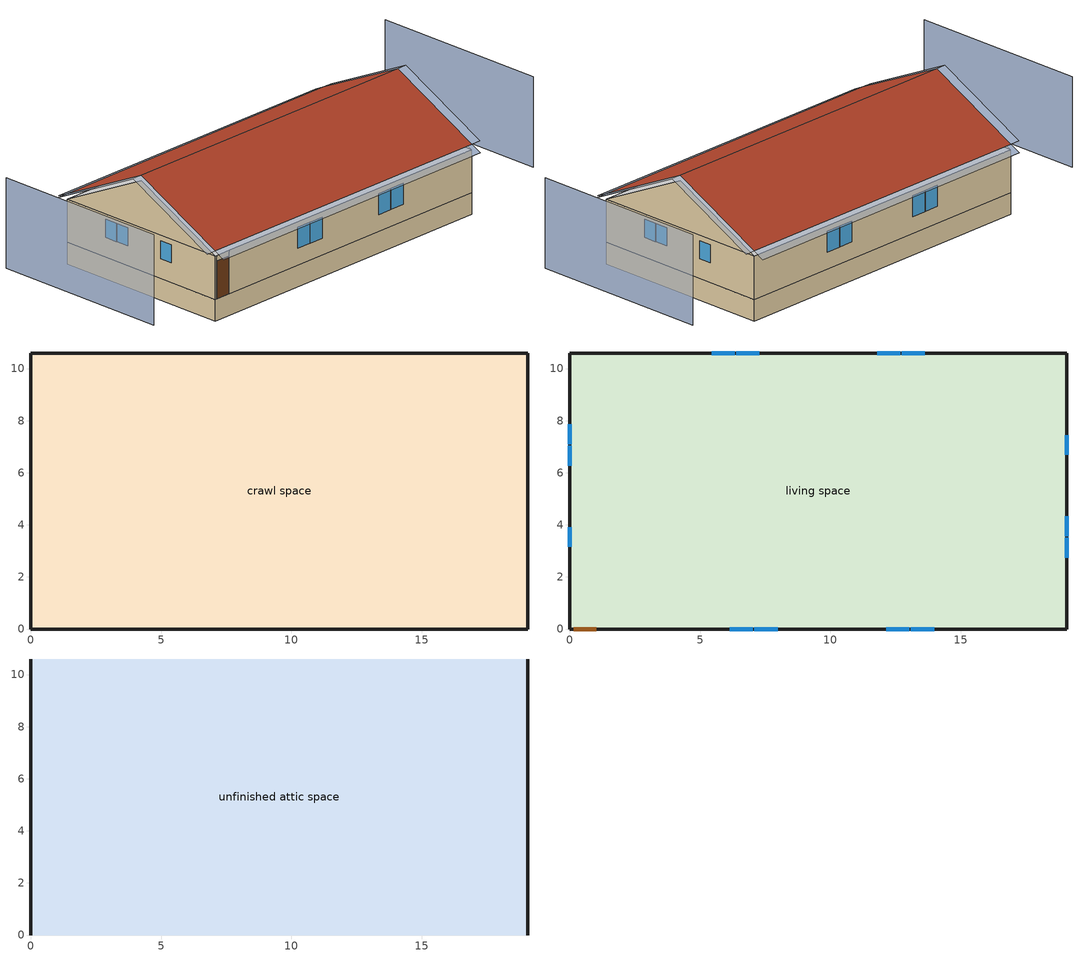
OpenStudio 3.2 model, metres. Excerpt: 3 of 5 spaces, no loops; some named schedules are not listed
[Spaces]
crawl space
 floor foundation (FloorFndGrndCS): 0,0 0,10.6 19.08,10.6 19.08,0 z-1.22
 wall foundation (WallFndGrndCS): 0,10.6 0,0 19.08,0 19.08,10.6 0,10.6 z-1.22:0
living space
 floor to crawl space (FloorCSInsFin Reversed): 0,0 0,10.6 19.08,10.6 19.08,0 z0
 wall outside (WallExtInsFin): 0,10.6 0,0 0.13,0 1.05,0 19.08,0 19.08,10.6 0,10.6 z0:2.44
 window (WindowConstruction): 6.14,0 7.03,0 / 7.09,0 7.97,0 / 12.15,0 13.04,0 / 13.1,0 13.98,0 / 13.63,10.6 12.75,10.6 / 12.69,10.6 11.8,10.6 / 7.28,10.6 6.39,10.6 / 6.33,10.6 5.44,10.6 z0.95:2.13; 0,7.86 0,7.1 / 0,7.03 0,6.27 / 0,3.91 0,3.15 / 19.08,2.74 19.08,3.5 / 19.08,3.56 19.08,4.33 / 19.08,6.68 19.08,7.45 z1.12:2.13
 door (Door): 0.15,0 1.02,0 z0:2.13
unfinished attic space
 floor to living space (FloorFinInsUnfinAttic): 0,10.6 19.08,10.6 19.08,0 0,0 z2.44
 wall outside (WallExtUninsUnfin): 0,5.3,5.09 0,10.6,2.44 0,0,2.44; 19.08,5.3,5.09 19.08,0,2.44 19.08,10.6,2.44
 roof outside (RoofUnfinInsExt): 19.08,5.3,5.39 0,5.3,5.39 0,0,2.74 19.08,0,2.74; 0,5.3,5.39 19.08,5.3,5.39 19.08,10.6,2.74 0,10.6,2.74
shading: -4.57,10.6 -4.57,0 / 23.65,0 23.65,10.6 z0:5.09; 19.08,2.74 19.08,3.5 / 19.08,6.68 19.08,7.45 / 0,3.91 0,3.15 / 0,7.03 0,6.27 / 0,7.86 0,7.1 / 19.08,3.56 19.08,4.33 z1.12:2.13; 6.33,10.6 5.44,10.6 / 7.28,10.6 6.39,10.6 / 12.69,10.6 11.8,10.6 / 13.1,0 13.98,0 / 6.14,0 7.03,0 / 7.09,0 7.97,0 / 12.15,0 13.04,0 / 13.63,10.6 12.75,10.6 z0.95:2.13; 19.69,0,2.74 19.69,5.3,5.39 19.08,5.3,5.39 19.08,0,2.74; -0.61,5.3,5.39 -0.61,0,2.74 0,0,2.74 0,5.3,5.39; 0,-0.61,2.44 19.08,-0.61,2.44 19.08,0,2.74 0,0,2.74; -0.61,10.6,2.74 -0.61,5.3,5.39 0,5.3,5.39 0,10.6,2.74; 19.69,5.3,5.39 19.69,10.6,2.74 19.08,10.6,2.74 19.08,5.3,5.39; 19.08,11.21,2.44 0,11.21,2.44 0,10.6,2.74 19.08,10.6,2.74
[Building]
Building 1: North Axis {deg}=0; Standards Number of Stories=1; Standards Number of Above Ground Stories=1; Standards Building Type=singlefamilydetached; Standards Number of Living Units=1
[Site]
Burlington International Ap_VT_USA: Latitude {deg}=44.47; Longitude {deg}=-73.15; Time Zone {hr}=-5; Elevation {m}=101; Terrain=Suburbs
[ClimateZones]
Climate Zone Institution Name 1=Building America; Climate Zone Document Year 1=0; Climate Zone Value 1=Cold
[Site:WaterMainsTemperature]
Calculation Method=Correlation; Annual Average Outdoor Air Temperature {C}=7.86614; Maximum Difference In Monthly Average Outdoor Air Temperatures {deltaC}=28.2745
[Site:GroundTemperature:Deep]
7.86614, 7.86614, 7.86614, 7.86614, 7.86614, 7.86614, 7.86614, 7.86614, 7.86614, 7.86614, 7.86614, 7.86614
[Material] Roughness=Rough
Name | Thickness {m} | Conductivity {W/m-K} | Density {kg/m3} | Specific Heat {J/kg-K} | Thermal Absorptance | Solar Absorptance | Visible Absorptance
Drywall 0.5 in. | 0.0127 | 0.160291 | 801 | 837.4 | 0.9 | 0.5 | 0.1
FloorUATrussandIns | 0.0889 | 0.0564573 | 50.7834 | 1165.1 | 0.9 | 0.5 | 0.9
FloorUAAdditionalCeilingIns | 0.196342 | 0.0539976 | 16.02 | 1046.75
Composition Shingles | 0.009525 | 0.162714 | 1121.4 | 1465.45 | 0.91 | 0.85 | 0.85
RoofSheathing | 0.01905 | 0.115458 | 512.64 | 1214.23 | 0.82 | 0.3 | 0.3
RoofUARoofIns | 0.18415 | 8.02397 | 37.0049 | 1207.88 | 0.91 | 0.85 | 0.91
Vinyl, Light | 0.009525 | 0.089435 | 177.822 | 1046.75 | 0.9 | 0.3 | 0.3
WallSheathing | 0.0127 | 0.115458 | 512.64 | 1214.23 | 0.82 | 0.3 | 0.3
WallStudAndCavity | 0.0889 | 0.0602181 | 162.403 | 1178.92 | 0.9 | 0.3 | 0.9
WallStudAndCavity 1 | 0.0889 | 0.393744 | 83.0341 | 1211.67 | 0.9 | 0.3 | 0.9
WallStudAndCavity 2 | 0.0889 | 0.397942 | 83.0341 | 1211.67 | 0.82 | 0.3 | 0.3
res furniture material living space | 0.1524 | 0.115458 | 640.8 | 1214.23 | 0.9 | 0.6 | 0.1
Concrete 8.0 in. | 0.2032 | 1.803125 | 2242.8 | 837.4 | 0.9
Concrete 4.0 in. | 0.1016 | 1.803125 | 2242.8 | 837.4 | 0.9
FloorIns | 0.23495 | 0.0754732 | 106.365 | 1151.69 | 0.82 | 0.3 | 0.3
Wood Floor | 0.015875 | 0.115458 | 544.68 | 1214.23
Floor Covering | 0.0127 | 0.0433444 | 54.468 | 1339.84 | 0.9 | 0.9
DoorMaterial | 0.04445 | 0.0612267 | 512.64 | 1214.23 | 0.82 | 0.3 | 0.3
[Construction]
FloorFinInsUnfinAttic: Drywall 0.5 in., FloorUATrussandIns, FloorUAAdditionalCeilingIns
RoofUnfinInsExt: Composition Shingles, RoofSheathing, RoofUARoofIns
WallExtInsFin: Vinyl, Light, WallSheathing, WallStudAndCavity, Drywall 0.5 in.
WallExtUninsUnfin: Vinyl, Light, WallSheathing, WallStudAndCavity 1
WallIntFinUninsFin: WallStudAndCavity 2, Drywall 0.5 in.
res furniture construction living space: res furniture material living space
WallFndGrndCS: Concrete 8.0 in.
FloorFndGrndCS: Concrete 4.0 in.
FloorCSInsFin Reversed: Floor Covering, Wood Floor, RoofSheathing, FloorIns
WindowConstruction: WindowMaterial
Door: DoorMaterial
[WindowMaterial:SimpleGlazingSystem]
WindowMaterial: U-Factor {W/m2-K}=6.58648; Solar Heat Gain Coefficient=0.76
[ThermalZone] Use Ideal Air Loads=No
living zone: Thermostat=living zone temperature setpoint
unfinished attic zone; crawl zone: 
res ds res fur gas asys ret air zone; res ds res ac asys ret air zone: Volume {m3}=0.25
[Sizing:Zone] Zone Cooling Design Supply Air Temperature Input Method=SupplyAirTemperature; Zone Cooling Design Supply Air Temperature {C}=14; Zone Cooling Design Supply Air Temperature Difference {deltaC}=11.11; Zone Heating Design Supply Air Temperature Input Method=SupplyAirTemperature; Zone Heating Design Supply Air Temperature {C}=40; Zone Heating Design Supply Air Temperature Difference {deltaC}=11.11; Zone Cooling Design Supply Air Humidity Ratio {kg-H2O/kg-air}=0.0085; Zone Heating Design Supply Air Humidity Ratio {kg-H2O/kg-air}=0.008; Cooling Design Air Flow Method=DesignDay; Heating Design Air Flow Method=DesignDay; Account for Dedicated Outdoor Air System=No; Dedicated Outdoor Air System Control Strategy=NeutralSupplyAir; Dedicated Outdoor Air Low Setpoint Temperature for Design {C}=autosize; Dedicated Outdoor Air High Setpoint Temperature for Design {C}=autosize
unfinished attic zone; crawl zone; res ds res fur gas asys ret air zone; res ds res ac asys ret air zone
[Space]
Name | Space Type | Thermal Zone | Building Unit
living space | Space Type 1 | living zone | unit 1
unfinished attic space | Space Type 2 | unfinished attic zone
crawl space | Space Type 3 | crawl zone
res ds res fur gas asys ret air space |  | res ds res fur gas asys ret air zone
res ds res ac asys ret air space |  | res ds res ac asys ret air zone
[SpaceType]
Name | Standards Space Type
Space Type 1 | living
Space Type 2 | unfinished attic
Space Type 3 | crawlspace
[BuildingUnit]
unit 1: Building Unit Type=Residential
[External:File]
schedules.csv: File=schedules.csv
[People:Definition]
res occupants|living space: Number of People Calculation Method=People; Number of People {people}=2; Fraction Radiant=0.319734; Sensible Heat Fraction=0.573; Carbon Dioxide Generation Rate {m3/s-W}=0; Enable ASHRAE 55 Comfort Warnings=No; Mean Radiant Temperature Calculation Type=ZoneAveraged
[People]
res occupants|living space: People Definition=res occupants|living space; Space or SpaceType=living space; Number of People Schedule=occupants; Activity Level Schedule=res occupants activity schedule; Multiplier=1
[InternalMass:Definition] Design Level Calculation Method=SurfaceArea
Name | Construction | Surface Area {m2}
living space Partition | WallIntFinUninsFin | 202.157
res furniture mass living space | res furniture construction living space | 80.8628
[InternalMass] Space or SpaceType=living space; Multiplier=1
Name | Internal Mass Definition
living space Partition | living space Partition
res furniture mass living space | res furniture mass living space
[Foundation:Kiva]
Foundation Kiva 1: Wall Height Above Grade {m}=0.2032; Wall Depth Below Slab {m}=0.2032
[Foundation:Kiva:Settings]
Soil Conductivity {W/m-K}=1.731; Soil Density {kg/m3}=1842.3; Soil Specific Heat {J/kg-K}=418.7; Ground Solar Absorptivity=0.9; Ground Thermal Absorptivity=0.9; Ground Surface Roughness {m}=0.03; Far-Field Width {m}=40; Deep-Ground Boundary Condition=ZeroFlux; Deep-Ground Depth {m}=40; Minimum Cell Dimension {m}=0.02; Maximum Cell Growth Coefficient=1.5; Simulation Timestep=Hourly
[SurfaceProperty:ExposedFoundationPerimeter]
Surface 12: Exposed Perimeter Calculation Method=TotalExposedPerimeter; Total Exposed Perimeter {m}=59.3466
[WaterUse:Equipment:Definition]
Name | Peak Flow Rate {m3/s} | Target Temperature Schedule
res shower | 5.27025e-05 | fixtures temperature schedule
res sink | 2.87728e-05 | fixtures temperature schedule
res bath | 9.0997e-05 | fixtures temperature schedule
res shower dist; res sink dist; res bath dist | 0 | fixtures temperature schedule
res cw | 5.52371e-06 | res cw temperature schedule
[WaterUse:Equipment] Space=living space
Name | Water Use Equipment Definition | Flow Rate Fraction Schedule
res shower | res shower | showers
res sink | res sink | sinks
res bath | res bath | baths
res shower dist | res shower dist | showers
res sink dist | res sink dist | sinks
res bath dist | res bath dist | baths
res cw | res cw | clothes_washer
[OtherEquipment:Definition] Design Level Calculation Method=EquipmentLevel
Name | Design Level {W} | Fraction Latent | Fraction Radiant | Fraction Lost
res shower | 1515.47 | 0.487118 | 0 | 0
res sink | 288.88 | 0.311976 | 0 | 0
res bath | 1341.91 | 0 | 0 | 0
res hot water distribution | 3197.61 | 0 | 0 | 0
res ds res fur gas asys SupSLkToLvEq; res ds res fur gas asys SupLatLkToLvEq; res ds res fur gas asys SupDCnToLvEq; res ds res fur gas asys SupDCnToAhEq; res ds res fur gas asys RetDCnToPlEq; res ds res fur gas asys RetDCnToAhEquip; res ds res fur gas asys SupSLkToAhEq; res ds res fur gas asys SupLatLkToAhEq; res ds res fur gas asys RetSLkEq; res ds res fur gas asys RetLatLkEq; res ds res ac asys SupSLkToLvEq; res ds res ac asys SupLatLkToLvEq; res ds res ac asys SupDCnToLvEq; res ds res ac asys SupDCnToAhEq; res ds res ac asys RetDCnToPlEq; res ds res ac asys RetDCnToAhEquip; res ds res ac asys SupSLkToAhEq; res ds res ac asys SupLatLkToAhEq; res ds res ac asys RetSLkEq; res ds res ac asys RetLatLkEq | 0
[OtherEquipment]
Name | Other Equipment Definition | Space or SpaceType | Schedule | Fuel Type
res shower | res shower | living space | showers
res sink | res sink | living space | sinks
res bath | res bath | living space | baths
res hot water distribution | res hot water distribution | living space | showers
res ds res fur gas asys SupSLkToLvEq | res ds res fur gas asys SupSLkToLvEq | living space | Always On Discrete | None
res ds res fur gas asys SupLatLkToLvEq | res ds res fur gas asys SupLatLkToLvEq | living space | Always On Discrete | None
res ds res fur gas asys SupDCnToLvEq | res ds res fur gas asys SupDCnToLvEq | living space | Always On Discrete | None
res ds res fur gas asys SupDCnToAhEq | res ds res fur gas asys SupDCnToAhEq | crawl space | Always On Discrete | None
res ds res fur gas asys RetDCnToPlEq | res ds res fur gas asys RetDCnToPlEq | res ds res fur gas asys ret air space | Always On Discrete | None
res ds res fur gas asys RetDCnToAhEquip | res ds res fur gas asys RetDCnToAhEquip | crawl space | Always On Discrete | None
res ds res fur gas asys SupSLkToAhEq | res ds res fur gas asys SupSLkToAhEq | crawl space | Always On Discrete | None
res ds res fur gas asys SupLatLkToAhEq | res ds res fur gas asys SupLatLkToAhEq | crawl space | Always On Discrete | None
res ds res fur gas asys RetSLkEq | res ds res fur gas asys RetSLkEq | res ds res fur gas asys ret air space | Always On Discrete | None
res ds res fur gas asys RetLatLkEq | res ds res fur gas asys RetLatLkEq | res ds res fur gas asys ret air space | Always On Discrete | None
res ds res ac asys SupSLkToLvEq | res ds res ac asys SupSLkToLvEq | living space | Always On Discrete | None
res ds res ac asys SupLatLkToLvEq | res ds res ac asys SupLatLkToLvEq | living space | Always On Discrete | None
res ds res ac asys SupDCnToLvEq | res ds res ac asys SupDCnToLvEq | living space | Always On Discrete | None
res ds res ac asys SupDCnToAhEq | res ds res ac asys SupDCnToAhEq | crawl space | Always On Discrete | None
res ds res ac asys RetDCnToPlEq | res ds res ac asys RetDCnToPlEq | res ds res ac asys ret air space | Always On Discrete | None
res ds res ac asys RetDCnToAhEquip | res ds res ac asys RetDCnToAhEquip | crawl space | Always On Discrete | None
res ds res ac asys SupSLkToAhEq | res ds res ac asys SupSLkToAhEq | crawl space | Always On Discrete | None
res ds res ac asys SupLatLkToAhEq | res ds res ac asys SupLatLkToAhEq | crawl space | Always On Discrete | None
res ds res ac asys RetSLkEq | res ds res ac asys RetSLkEq | res ds res ac asys ret air space | Always On Discrete | None
res ds res ac asys RetLatLkEq | res ds res ac asys RetLatLkEq | res ds res ac asys ret air space | Always On Discrete | None
[EnergyManagementSystem:Sensor]
Name | Output Variable or Output Meter Index Key | Output Variable or Output Meter
res_shower_vol | res shower | Water Use Equipment Hot Water Volume
res_shower_mixsp | fixtures temperature schedule | Schedule Value
res_nv_pb_s |  | Site Outdoor Air Barometric Pressure
res_af_vw_s |  | Site Wind Speed
res_nv_wt_s |  | Site Outdoor Air Humidity Ratio
res_nv_1_nva_s | res nv_1 avail schedule | Schedule Value
res_nv_1_sp_s | res nv_1 temp schedule | Schedule Value
res_ds_res_fur_gas_asys_ah_mfr_s | Node 25 | System Node Mass Flow Rate
res_ds_res_fur_gas_asys_ah_vfr_s | Node 25 | System Node Current Density Volume Flow Rate
res_ds_res_fur_gas_asys_ah_tt_s | Node 25 | System Node Temperature
res_ds_res_fur_gas_asys_ra_t_s | Node 28 | System Node Temperature
res_ds_res_fur_gas_asys_ah_wt_s | Node 25 | System Node Humidity Ratio
res_ds_res_fur_gas_asys_ra_w_s | Node 28 | System Node Humidity Ratio
res_ds_res_fur_gas_asys_ah_t_s; res_ds_res_ac_asys_ah_t_s | crawl zone | Zone Air Temperature
res_ds_res_fur_gas_asys_ah_w_s; res_ds_res_ac_asys_ah_w_s | crawl zone | Zone Mean Air Humidity Ratio
res_ds_res_ac_asys_ah_mfr_s | Node 18 | System Node Mass Flow Rate
res_ds_res_ac_asys_ah_vfr_s | Node 18 | System Node Current Density Volume Flow Rate
res_ds_res_ac_asys_ah_tt_s | Node 18 | System Node Temperature
res_ds_res_ac_asys_ra_t_s | Node 21 | System Node Temperature
res_ds_res_ac_asys_ah_wt_s | Node 18 | System Node Humidity Ratio
res_ds_res_ac_asys_ra_w_s | Node 21 | System Node Humidity Ratio
res_infil_1_range_sch_s | res mv_1 range exhaust schedule | Schedule Value
res_infil_1_bath_sch_s | res mv_1 bath exhaust schedule | Schedule Value
res_infil_1_dryer_sch_s | clothes_dryer_exhaust | Schedule Value
res_infil_1_wh_sch_s | Always On Discrete | Schedule Value
[EnergyManagementSystem:Program]
res_shower_sag: If res_shower_vol > 0; Set ShowerTime=SystemTimeStep; Else; Set ShowerTime=0; EndIf; If (res_shower_vol > 0) && (res_shower_mixsp > res_shower_tout); Set ShowerSag=SystemTimeStep; Set ShowerE=res_shower_vol*4141170*(res_shower_mixsp-res_shower_tout); Else; Set ShowerSag=0; Set ShowerE=0; EndIf
res_nv_1_program: Set Tdiff = res_af_1_tin_s-res_af_1_tt_s; Set dT = (@Abs Tdiff); Set pt = (@RhFnTdbWPb res_af_1_tt_s res_nv_wt_s res_nv_pb_s); Set NVA = 5157.494972169845; Set Cs = 8.963020389461627e-05; Set Cw = 6.158219665777789e-05; Set MNV = 2.738553697075198; Set MHR = 0.0115; Set MRH = 0.7; Set temp1 = (res_nv_1_nva_s*NVA); Set SGNV = temp1*((((Cs*dT)+(Cw*(res_af_vw_s^2)))^0.5)/1000); If (res_nv_wt_s<MHR) && (pt<MRH) && (res_af_1_tin_s>res_nv_1_sp_s); Set temp2 = (res_af_1_tin_s-res_nv_1_sp_s); Set NVadj1 = temp2/(res_af_1_tin_s-res_af_1_tt_s); Set NVadj2 = (@Min NVadj1 1); Set NVadj3 = (@Max NVadj2 0); Set NVadj = SGNV*NVadj3; Set res_nv_1_flow_act = (@Min NVadj MNV); Else; Set res_nv_1_flow_act = 0; EndIf
res_ds_res_fur_gas_asys_program: Set res_ds_res_fur_gas_asys_AhMfr = res_ds_res_fur_gas_asys_ah_mfr_s; Set res_ds_res_fur_gas_asys_FanRtf = res_ds_res_fur_gas_asys_fan_rtf_s; Set res_ds_res_fur_gas_asys_AhVfr = res_ds_res_fur_gas_asys_ah_vfr_s; Set res_ds_res_fur_gas_asys_AhTt = res_ds_res_fur_gas_asys_ah_tt_s; Set res_ds_res_fur_gas_asys_AhWt = res_ds_res_fur_gas_asys_ah_wt_s; Set res_ds_res_fur_gas_asys_RaT = res_ds_res_fur_gas_asys_ra_t_s; Set res_ds_res_fur_gas_asys_RaW = res_ds_res_fur_gas_asys_ra_w_s; Set res_ds_res_fur_gas_asys_AhT = res_ds_res_fur_gas_asys_ah_t_s; Set res_ds_res_fur_gas_asys_AhW = res_ds_res_fur_gas_asys_ah_w_s; Run res_ds_res_fur_gas_asys_lk_subrout; Set res_ds_res_fur_gas_asys_SupSLkToLvEq_act = res_ds_res_fur_gas_asys_SupSLkToLv; Set res_ds_res_fur_gas_asys_SupLatLkToLvEq_act = res_ds_res_fur_gas_asys_SupLatLkToLv; Set res_ds_res_fur_gas_asys_SupDCnToLvEq_act = res_ds_res_fur_gas_asys_SupDCnToLv; Set res_ds_res_fur_gas_asys_SupDCnToAhEq_act = res_ds_res_fur_gas_asys_SupDCnToAh; Set res_ds_res_fur_gas_asys_SupSLkToAhEq_act = res_ds_res_fur_gas_asys_SupSLkToAh; Set res_ds_res_fur_gas_asys_SupLatLkToAhEq_act = res_ds_res_fur_gas_asys_SupLatLkToAh; Set res_ds_res_fur_gas_asys_RetSLkEq_act = res_ds_res_fur_gas_asys_RetSLk; Set res_ds_res_fur_gas_asys_RetLatLkEq_act = res_ds_res_fur_gas_asys_RetLatLk; Set res_ds_res_fur_gas_asys_RetDCnToPlEq_act = res_ds_res_fur_gas_asys_RetDCnToPl; Set res_ds_res_fur_gas_asys_RetDCnToAhEquip_act = res_ds_res_fur_gas_asys_RetDCnToAh; Set res_ds_res_fur_gas_asys_AhToLivMix_act = res_ds_res_fur_gas_asys_AhToLiv; Set res_ds_res_fur_gas_asys_LivToAhMix_act = res_ds_res_fur_gas_asys_LivToAh
res_ds_res_ac_asys_program: Set res_ds_res_ac_asys_AhMfr = res_ds_res_ac_asys_ah_mfr_s; Set res_ds_res_ac_asys_FanRtf = res_ds_res_ac_asys_fan_rtf_s; Set res_ds_res_ac_asys_AhVfr = res_ds_res_ac_asys_ah_vfr_s; Set res_ds_res_ac_asys_AhTt = res_ds_res_ac_asys_ah_tt_s; Set res_ds_res_ac_asys_AhWt = res_ds_res_ac_asys_ah_wt_s; Set res_ds_res_ac_asys_RaT = res_ds_res_ac_asys_ra_t_s; Set res_ds_res_ac_asys_RaW = res_ds_res_ac_asys_ra_w_s; Set res_ds_res_ac_asys_AhT = res_ds_res_ac_asys_ah_t_s; Set res_ds_res_ac_asys_AhW = res_ds_res_ac_asys_ah_w_s; Run res_ds_res_ac_asys_lk_subrout; Set res_ds_res_ac_asys_SupSLkToLvEq_act = res_ds_res_ac_asys_SupSLkToLv; Set res_ds_res_ac_asys_SupLatLkToLvEq_act = res_ds_res_ac_asys_SupLatLkToLv; Set res_ds_res_ac_asys_SupDCnToLvEq_act = res_ds_res_ac_asys_SupDCnToLv; Set res_ds_res_ac_asys_SupDCnToAhEq_act = res_ds_res_ac_asys_SupDCnToAh; Set res_ds_res_ac_asys_SupSLkToAhEq_act = res_ds_res_ac_asys_SupSLkToAh; Set res_ds_res_ac_asys_SupLatLkToAhEq_act = res_ds_res_ac_asys_SupLatLkToAh; Set res_ds_res_ac_asys_RetSLkEq_act = res_ds_res_ac_asys_RetSLk; Set res_ds_res_ac_asys_RetLatLkEq_act = res_ds_res_ac_asys_RetLatLk; Set res_ds_res_ac_asys_RetDCnToPlEq_act = res_ds_res_ac_asys_RetDCnToPl; Set res_ds_res_ac_asys_RetDCnToAhEquip_act = res_ds_res_ac_asys_RetDCnToAh; Set res_ds_res_ac_asys_AhToLivMix_act = res_ds_res_ac_asys_AhToLiv; Set res_ds_res_ac_asys_LivToAhMix_act = res_ds_res_ac_asys_LivToAh
res_infil_1_program: Set p_m = 0.14; Set p_s = 0.22; Set s_m = 270; Set s_s = 370; Set z_m = 9.99744; Set z_s = 2.4384; Set f_t = (((s_m/z_m)^p_m)*((z_s/s_s)^p_s)); Set Tdiff = res_af_1_tin_s-res_af_1_tt_s; Set dT = @Abs Tdiff; Set c = 0.1591; Set Cs = 0.0853; Set Cw = 0.1283; Set n = 0.65; Set sft = (f_t*0.7000000000000001); Set temp1 = ((c*Cw)*((sft*res_af_vw_s)^(2*n)))^2; Set Qn = (((c*Cs*(dT^n))^2)+temp1)^0.5; Set Tdiff = res_af_1_tin_s-res_af_1_tt_s; Set QWHV = res_infil_1_wh_sch_s*0.0; Set Qrange = res_infil_1_range_sch_s*0.0472; Set Qdryer = res_infil_1_dryer_sch_s*0.0472; Set Qbath = res_infil_1_bath_sch_s*0.0472; Set QductsOut = 0; Set QductsIn = 0; Set QductsOut = QductsOut+res_ds_res_fur_gas_asys_lk_ret_fan_equiv; Set QductsIn = QductsIn+res_ds_res_fur_gas_asys_lk_sup_fan_equiv; Set QductsOut = QductsOut+res_ds_res_ac_asys_lk_ret_fan_equiv; Set QductsIn = QductsIn+res_ds_res_ac_asys_lk_sup_fan_equiv; Set Qout = Qrange+Qbath+Qdryer+QductsOut; Set Qin = QWHV+QductsIn; Set faneff_wh = 1; Set res_infil_1_house_fan_act = (QWHV*300)/faneff_wh*0; Set faneff_sp = 0.4719474432000001; Set res_infil_1_range_fan_act = (Qrange*300)/faneff_sp; Set res_infil_1_bath_fan_act = (Qbath*300)/faneff_sp; Set Qfan = (@Max Qout Qin); If Qfan > 0; Set Qavg = ((Qout + Qin) / 2.0); If ((@Abs (Qout - Qavg)) / Qavg) <= 0.1; Set phi = 1; Else; Set phi = (Qn / (Qn + Qfan)); EndIf; Set Qinf_adj = phi * Qn; Else; Set Qinf_adj = Qn; EndIf; Set res_infil_1_flow_act = Qfan + Qinf_adj
[EnergyManagementSystem:ProgramCallingManager]
res shower sag: EndOfSystemTimestepAfterHVACReporting; res_shower_sag
res af_1 program calling manager: BeginTimestepBeforePredictor; res_infil_1_program; res_nv_1_program
res ds res fur gas asys program calling manager: EndOfSystemTimestepAfterHVACReporting; res_ds_res_fur_gas_asys_program
res ds res ac asys program calling manager: EndOfSystemTimestepAfterHVACReporting; res_ds_res_ac_asys_program
[EnergyManagementSystem:OutputVariable] Type of Data in Variable=Summed; Update Frequency=SystemTimestep; EMS Program or Subroutine=res_shower_sag
Name | EMS Variable | Units
Unmet Shower Energy|unit 1 | ShowerE | J
Unmet Shower Time|unit 1 | ShowerSag | hr
Shower Draw Time|unit 1 | ShowerTime | hr
[ThermostatSetpoint:DualSetpoint]
living zone temperature setpoint: Heating Setpoint Temperature Schedule=res heating setpoint; Cooling Setpoint Temperature Schedule=res cooling setpoint
[ElectricEquipment:Definition] Design Level Calculation Method=EquipmentLevel
Name | Design Level {W} | Fraction Latent | Fraction Radiant | Fraction Lost
res ceil fan | 12.6555 | 0 | 0.558 | 0
res refrig | 59.9898 | 0 | 0 | 0
res cw | 461.74 | 0 | 0.48 | 0.2
res cd electric | 3259.13 | 0.05 | 0.09 | 0.8
res range electric | 1118.28 | 0.3 | 0.24 | 0.3
res misc plug loads|living space | 486.988 | 0.021 | 0.558 | 0.049
res infil_1 house fan; res infil_1 range fan; res infil_1 bath fan | 0 | 0 | 0 | 1
[ElectricEquipment] Space or SpaceType=living space
Name | Electric Equipment Definition | Schedule
res ceil fan | res ceil fan | ceiling_fan
res refrig | res refrig | res refrig schedule
res cw | res cw | clothes_washer_power
res cd electric | res cd electric | clothes_dryer
res range electric | res range electric | cooking_range
res misc plug loads|living space | res misc plug loads|living space | plug_loads
res infil_1 house fan | res infil_1 house fan | Always On Discrete
res infil_1 range fan | res infil_1 range fan | Always On Discrete
res infil_1 bath fan | res infil_1 bath fan | Always On Discrete
[Lights:Definition]
res lighting interior living space: Design Level Calculation Method=LightingLevel; Lighting Level {W}=1122.68; Fraction Radiant=0.6; Fraction Visible=0.2; Return Air Fraction=0
[Lights]
res lighting interior living space: Lights Definition=res lighting interior living space; Space or SpaceType=living space; Schedule=lighting_interior; Fraction Replaceable=1
[Exterior:Lights:Definition]
res lighting exterior: Design Level {W}=51.0549
[Exterior:Lights]
res lighting exterior: Exterior Lights Definition=res lighting exterior; Schedule=lighting_exterior
[SpaceInfiltration:DesignFlowRate] Schedule=Always On Discrete
Name | Space or SpaceType | Design Flow Rate Calculation Method | Air Changes per Hour {1/hr} | Constant Term Coefficient | Temperature Term Coefficient | Velocity Term Coefficient | Velocity Squared Term Coefficient | Design Flow Rate {m3/s}
res infil|crawl space | crawl space | AirChanges/Hour | 2 | 1 | 0 | 0 | 0
res nv_1 flow; res infil_1 flow | living space | Flow/Space |  |  |  |  |  | 0
[SpaceInfiltration:EffectiveLeakageArea]
res infil|unfinished attic space: Space or SpaceType=unfinished attic space; Schedule=Always On Discrete; Effective Air Leakage Area {cm2}=6731.83; Stack Coefficient=0.000205303; Wind Coefficient=3.63437e-05
[EnergyManagementSystem:Actuator]
Name | Actuated Component | Actuated Component Type | Actuated Component Control Type
res_nv_1_flow_act | res nv_1 flow | Zone Infiltration | Air Exchange Flow Rate
res_ds_res_fur_gas_asys_SupSLkToLvEq_act | res ds res fur gas asys SupSLkToLvEq | OtherEquipment | Power Level
res_ds_res_fur_gas_asys_SupLatLkToLvEq_act | res ds res fur gas asys SupLatLkToLvEq | OtherEquipment | Power Level
res_ds_res_fur_gas_asys_SupDCnToLvEq_act | res ds res fur gas asys SupDCnToLvEq | OtherEquipment | Power Level
res_ds_res_fur_gas_asys_SupDCnToAhEq_act | res ds res fur gas asys SupDCnToAhEq | OtherEquipment | Power Level
res_ds_res_fur_gas_asys_RetDCnToPlEq_act | res ds res fur gas asys RetDCnToPlEq | OtherEquipment | Power Level
res_ds_res_fur_gas_asys_RetDCnToAhEquip_act | res ds res fur gas asys RetDCnToAhEquip | OtherEquipment | Power Level
res_ds_res_fur_gas_asys_SupSLkToAhEq_act | res ds res fur gas asys SupSLkToAhEq | OtherEquipment | Power Level
res_ds_res_fur_gas_asys_SupLatLkToAhEq_act | res ds res fur gas asys SupLatLkToAhEq | OtherEquipment | Power Level
res_ds_res_fur_gas_asys_RetSLkEq_act | res ds res fur gas asys RetSLkEq | OtherEquipment | Power Level
res_ds_res_fur_gas_asys_RetLatLkEq_act | res ds res fur gas asys RetLatLkEq | OtherEquipment | Power Level
res_ds_res_fur_gas_asys_AhToLivMix_act | res ds res fur gas asys AhToLivMix | ZoneMixing | Air Exchange Flow Rate
res_ds_res_fur_gas_asys_LivToAhMix_act | res ds res fur gas asys LivToAhMix | ZoneMixing | Air Exchange Flow Rate
res_ds_res_ac_asys_SupSLkToLvEq_act | res ds res ac asys SupSLkToLvEq | OtherEquipment | Power Level
res_ds_res_ac_asys_SupLatLkToLvEq_act | res ds res ac asys SupLatLkToLvEq | OtherEquipment | Power Level
res_ds_res_ac_asys_SupDCnToLvEq_act | res ds res ac asys SupDCnToLvEq | OtherEquipment | Power Level
res_ds_res_ac_asys_SupDCnToAhEq_act | res ds res ac asys SupDCnToAhEq | OtherEquipment | Power Level
res_ds_res_ac_asys_RetDCnToPlEq_act | res ds res ac asys RetDCnToPlEq | OtherEquipment | Power Level
res_ds_res_ac_asys_RetDCnToAhEquip_act | res ds res ac asys RetDCnToAhEquip | OtherEquipment | Power Level
res_ds_res_ac_asys_SupSLkToAhEq_act | res ds res ac asys SupSLkToAhEq | OtherEquipment | Power Level
res_ds_res_ac_asys_SupLatLkToAhEq_act | res ds res ac asys SupLatLkToAhEq | OtherEquipment | Power Level
res_ds_res_ac_asys_RetSLkEq_act | res ds res ac asys RetSLkEq | OtherEquipment | Power Level
res_ds_res_ac_asys_RetLatLkEq_act | res ds res ac asys RetLatLkEq | OtherEquipment | Power Level
res_ds_res_ac_asys_AhToLivMix_act | res ds res ac asys AhToLivMix | ZoneMixing | Air Exchange Flow Rate
res_ds_res_ac_asys_LivToAhMix_act | res ds res ac asys LivToAhMix | ZoneMixing | Air Exchange Flow Rate
res_infil_1_house_fan_act | res infil_1 house fan | ElectricEquipment | Electricity Rate
res_infil_1_range_fan_act | res infil_1 range fan | ElectricEquipment | Electricity Rate
res_infil_1_bath_fan_act | res infil_1 bath fan | ElectricEquipment | Electricity Rate
res_infil_1_flow_act | res infil_1 flow | Zone Infiltration | Air Exchange Flow Rate
[AirLoopHVAC:ReturnPlenum]
Name | ThermalZone
res fur gas asys return plenum | res ds res fur gas asys ret air zone
res ac asys return plenum | res ds res ac asys ret air zone
[ZoneMixing] Schedule=Always On Continuous; Design Flow Rate Calculation Method=Flow/Zone; Design Flow Rate {m3/s}=0
Name | Zone | Source Zone
res ds res fur gas asys AhToLivMix; res ds res ac asys AhToLivMix | living zone | crawl zone
res ds res fur gas asys LivToAhMix; res ds res ac asys LivToAhMix | crawl zone | living zone
[EnergyManagementSystem:Subroutine]
res_ds_res_fur_gas_asys_lk_subrout: Set f_sup = 0.19990009990009988; Set f_ret = 0.10009990009990012; Set f_OA = 0.09980019980019976; Set oafrate = f_OA * res_ds_res_fur_gas_asys_AhVfr; Set suplkfrate = f_sup * res_ds_res_fur_gas_asys_AhVfr; Set retlkfrate = f_ret * res_ds_res_fur_gas_asys_AhVfr; Set res_ds_res_fur_gas_asys_AhToLiv = (@Abs (suplkfrate-retlkfrate-oafrate)); Set res_ds_res_fur_gas_asys_LivToAh = 0; Set res_ds_res_fur_gas_asys_lk_sup_fan_equiv = 0; Set res_ds_res_fur_gas_asys_lk_ret_fan_equiv = oafrate; If res_ds_res_fur_gas_asys_AhMfr>0; Set h_SA=(@HFnTdbW res_ds_res_fur_gas_asys_AhTt res_ds_res_fur_gas_asys_AhWt); Set h_AHZ=(@HFnTdbW res_ds_res_fur_gas_asys_AhT res_ds_res_fur_gas_asys_AhW); Set h_RA=(@HFnTdbW res_ds_res_fur_gas_asys_RaT res_ds_res_fur_gas_asys_RaW); Set h_fg=(@HfgAirFnWTdb res_ds_res_fur_gas_asys_AhWt res_ds_res_fur_gas_asys_AhTt); Set SALkQtot=f_sup*res_ds_res_fur_gas_asys_AhMfr*(h_RA-h_SA); Set temp1=h_fg*(res_ds_res_fur_gas_asys_RaW-res_ds_res_fur_gas_asys_AhWt); Set res_ds_res_fur_gas_asys_SupLatLkToLv = f_sup*res_ds_res_fur_gas_asys_AhMfr*temp1; Set res_ds_res_fur_gas_asys_SupSLkToLv = SALkQtot-res_ds_res_fur_gas_asys_SupLatLkToLv; Set eTm=(res_ds_res_fur_gas_asys_FanRtf/(res_ds_res_fur_gas_asys_AhMfr*1006.0))*182.304; Set eTm=0-eTm; Set temp4=res_ds_res_fur_gas_asys_AhT; Set tsup=temp4+((res_ds_res_fur_gas_asys_AhTt-res_ds_res_fur_gas_asys_AhT)*(@Exp eTm)); Set temp5=tsup-res_ds_res_fur_gas_asys_AhTt; Set res_ds_res_fur_gas_asys_SupDCnToLv = res_ds_res_fur_gas_asys_AhMfr*1006.0*temp5; Set res_ds_res_fur_gas_asys_SupDCnToAh = 0-res_ds_res_fur_gas_asys_SupDCnToLv; Set eTm=(res_ds_res_fur_gas_asys_FanRtf/(res_ds_res_fur_gas_asys_AhMfr*1006.0))*33.76; Set eTm=0-eTm; Set temp6=res_ds_res_fur_gas_asys_AhT; Set tret=temp6+((res_ds_res_fur_gas_asys_RaT-res_ds_res_fur_gas_asys_AhT)*(@Exp eTm)); Set temp7=tret-res_ds_res_fur_gas_asys_RaT; Set res_ds_res_fur_gas_asys_RetDCnToPl=res_ds_res_fur_gas_asys_AhMfr*1006.0*temp7; Set res_ds_res_fur_gas_asys_RetDCnToAh=0-res_ds_res_fur_gas_asys_RetDCnToPl; Set res_ds_res_fur_gas_asys_RetLatLk=0; Set temp2=(res_ds_res_fur_gas_asys_AhT-res_ds_res_fur_gas_asys_RaT); Set res_ds_res_fur_gas_asys_RetSLk=f_ret*res_ds_res_fur_gas_asys_AhMfr*1006.0*temp2; Set QtLkToAHZn=f_sup*res_ds_res_fur_gas_asys_AhMfr*(h_SA-h_AHZ); Set temp3=(res_ds_res_fur_gas_asys_AhWt-res_ds_res_fur_gas_asys_AhW); Set res_ds_res_fur_gas_asys_SupLatLkToAh=f_sup*res_ds_res_fur_gas_asys_AhMfr*h_fg; Set res_ds_res_fur_gas_asys_SupLatLkToAh=res_ds_res_fur_gas_asys_SupLatLkToAh*temp3; Set res_ds_res_fur_gas_asys_SupSLkToAh=QtLkToAHZn-res_ds_res_fur_gas_asys_SupLatLkToAh; Else; Set res_ds_res_fur_gas_asys_SupLatLkToLv=0; Set res_ds_res_fur_gas_asys_SupSLkToLv=0; Set res_ds_res_fur_gas_asys_SupDCnToLv=0; Set res_ds_res_fur_gas_asys_SupDCnToAh=0; Set res_ds_res_fur_gas_asys_RetDCnToPl=0; Set res_ds_res_fur_gas_asys_RetDCnToAh=0; Set res_ds_res_fur_gas_asys_RetLatLk=0; Set res_ds_res_fur_gas_asys_RetSLk=0; Set res_ds_res_fur_gas_asys_SupLatLkToAh=0; Set res_ds_res_fur_gas_asys_SupSLkToAh=0; EndIf
res_ds_res_ac_asys_lk_subrout: Set f_sup = 0.19990009990009988; Set f_ret = 0.10009990009990012; Set f_OA = 0.09980019980019976; Set oafrate = f_OA * res_ds_res_ac_asys_AhVfr; Set suplkfrate = f_sup * res_ds_res_ac_asys_AhVfr; Set retlkfrate = f_ret * res_ds_res_ac_asys_AhVfr; Set res_ds_res_ac_asys_AhToLiv = (@Abs (suplkfrate-retlkfrate-oafrate)); Set res_ds_res_ac_asys_LivToAh = 0; Set res_ds_res_ac_asys_lk_sup_fan_equiv = 0; Set res_ds_res_ac_asys_lk_ret_fan_equiv = oafrate; If res_ds_res_ac_asys_AhMfr>0; Set h_SA=(@HFnTdbW res_ds_res_ac_asys_AhTt res_ds_res_ac_asys_AhWt); Set h_AHZ=(@HFnTdbW res_ds_res_ac_asys_AhT res_ds_res_ac_asys_AhW); Set h_RA=(@HFnTdbW res_ds_res_ac_asys_RaT res_ds_res_ac_asys_RaW); Set h_fg=(@HfgAirFnWTdb res_ds_res_ac_asys_AhWt res_ds_res_ac_asys_AhTt); Set SALkQtot=f_sup*res_ds_res_ac_asys_AhMfr*(h_RA-h_SA); Set temp1=h_fg*(res_ds_res_ac_asys_RaW-res_ds_res_ac_asys_AhWt); Set res_ds_res_ac_asys_SupLatLkToLv = f_sup*res_ds_res_ac_asys_AhMfr*temp1; Set res_ds_res_ac_asys_SupSLkToLv = SALkQtot-res_ds_res_ac_asys_SupLatLkToLv; Set eTm=(res_ds_res_ac_asys_FanRtf/(res_ds_res_ac_asys_AhMfr*1006.0))*182.304; Set eTm=0-eTm; Set temp4=res_ds_res_ac_asys_AhT; Set tsup=temp4+((res_ds_res_ac_asys_AhTt-res_ds_res_ac_asys_AhT)*(@Exp eTm)); Set temp5=tsup-res_ds_res_ac_asys_AhTt; Set res_ds_res_ac_asys_SupDCnToLv = res_ds_res_ac_asys_AhMfr*1006.0*temp5; Set res_ds_res_ac_asys_SupDCnToAh = 0-res_ds_res_ac_asys_SupDCnToLv; Set eTm=(res_ds_res_ac_asys_FanRtf/(res_ds_res_ac_asys_AhMfr*1006.0))*33.76; Set eTm=0-eTm; Set temp6=res_ds_res_ac_asys_AhT; Set tret=temp6+((res_ds_res_ac_asys_RaT-res_ds_res_ac_asys_AhT)*(@Exp eTm)); Set temp7=tret-res_ds_res_ac_asys_RaT; Set res_ds_res_ac_asys_RetDCnToPl=res_ds_res_ac_asys_AhMfr*1006.0*temp7; Set res_ds_res_ac_asys_RetDCnToAh=0-res_ds_res_ac_asys_RetDCnToPl; Set res_ds_res_ac_asys_RetLatLk=0; Set temp2=(res_ds_res_ac_asys_AhT-res_ds_res_ac_asys_RaT); Set res_ds_res_ac_asys_RetSLk=f_ret*res_ds_res_ac_asys_AhMfr*1006.0*temp2; Set QtLkToAHZn=f_sup*res_ds_res_ac_asys_AhMfr*(h_SA-h_AHZ); Set temp3=(res_ds_res_ac_asys_AhWt-res_ds_res_ac_asys_AhW); Set res_ds_res_ac_asys_SupLatLkToAh=f_sup*res_ds_res_ac_asys_AhMfr*h_fg; Set res_ds_res_ac_asys_SupLatLkToAh=res_ds_res_ac_asys_SupLatLkToAh*temp3; Set res_ds_res_ac_asys_SupSLkToAh=QtLkToAHZn-res_ds_res_ac_asys_SupLatLkToAh; Else; Set res_ds_res_ac_asys_SupLatLkToLv=0; Set res_ds_res_ac_asys_SupSLkToLv=0; Set res_ds_res_ac_asys_SupDCnToLv=0; Set res_ds_res_ac_asys_SupDCnToAh=0; Set res_ds_res_ac_asys_RetDCnToPl=0; Set res_ds_res_ac_asys_RetDCnToAh=0; Set res_ds_res_ac_asys_RetLatLk=0; Set res_ds_res_ac_asys_RetSLk=0; Set res_ds_res_ac_asys_SupLatLkToAh=0; Set res_ds_res_ac_asys_SupSLkToAh=0; EndIf
[Schedule:File] External File=schedules.csv; Rows to Skip at Top=1; Number of Hours of Data=8760; Minutes per Item=15
Name | Column Number
occupants | 1
showers | 14
sinks | 15
baths | 13
ceiling_fan | 16
clothes_washer | 9
clothes_washer_power | 10
clothes_dryer | 11
cooking_range | 6
lighting_interior | 2
lighting_exterior | 3
plug_loads | 17
clothes_dryer_exhaust | 12
[Schedule:Constant]
Name | Value
res occupants activity schedule | 112.539
fixtures temperature schedule | 43.3333
Always On Discrete; Always On Continuous | 1
res cw temperature schedule | 52.666
[Schedule:Ruleset]
Name | Default Day Schedule | Summer Design Day Schedule | Winter Design Day Schedule
res heating setpoint | Schedule Day 6 | res heating setpoint summer design | res heating setpoint winter design
res cooling setpoint | Schedule Day 7 | res cooling setpoint summer design | res cooling setpoint winter design
res refrig schedule | Schedule Day 8 | res refrig schedule summer design | res refrig schedule winter design
res nv_1 temp schedule | Schedule Day 11
res nv_1 avail schedule | Schedule Day 12
res mv_1 range exhaust schedule | Schedule Day 15 | res mv_1 range exhaust schedule summer design | res mv_1 range exhaust schedule winter design
res mv_1 bath exhaust schedule | Schedule Day 16 | res mv_1 bath exhaust schedule summer design | res mv_1 bath exhaust schedule winter design
[Schedule:Day]
Schedule Day 6; Schedule Day 7; Schedule Day 8; res refrig schedule winter design; Schedule Day 11; Schedule Day 12; Schedule Day 15; res mv_1 range exhaust schedule winter design; Schedule Day 16; res mv_1 bath exhaust schedule winter design: 24, 0, 0
res heating setpoint allday1; res heating setpoint allday2; res heating setpoint allday3; res heating setpoint allday4; res heating setpoint allday5; res heating setpoint allday6; res heating setpoint allday7; res heating setpoint allday8; res heating setpoint allday9; res heating setpoint allday10; res heating setpoint allday11; res heating setpoint allday12; res heating setpoint winter design; res cooling setpoint winter design: 24, 0, 21.1111
res heating setpoint summer design; res cooling setpoint summer design: 24, 0, 23.8889
res cooling setpoint allday1; res cooling setpoint allday2; res cooling setpoint allday3; res cooling setpoint allday4; res cooling setpoint allday5; res cooling setpoint allday9; res cooling setpoint allday10; res cooling setpoint allday11; res cooling setpoint allday12: 24, 0, 22.2222
res cooling setpoint allday6; res cooling setpoint allday7; res cooling setpoint allday8: 1, 0, 22.2222, 2, 0, 22.2222, 3, 0, 22.2222, 4, 0, 22.2222, 5, 0, 22.2222, 6, 0, 22.2222, 7, 0, 22.2222, 8, 0, 22.2222, 9, 0, 22.2222, 10, 0, 22.2222, 11, 0, 22.2222, 12, 0, 22.2222, 13, 0, 22.2222, 14, 0, 22.2222, 15, 0, 22.2222, 16, 0, 22.2222, 17, 0, 22.2222, 18, 0, 22.2222, 19, 0, 22.2222, 20, 0, 22.2222, 21, 0, 22.2222, 22, 0, 22.2222, 23, 0, 22.2222, 24, 0, 22.2222
res refrig schedule allday1; res refrig schedule allday12: 1, 0, 0.610949, 2, 0, 0.595675, 3, 0, 0.580401, 4, 0, 0.565128, 6, 0, 0.549854, 7, 0, 0.580401, 8, 0, 0.610949, 10, 0, 0.626223, 12, 0, 0.610949, 15, 0, 0.641496, 16, 0, 0.626223, 17, 0, 0.672044, 18, 0, 0.733139, 19, 0, 0.763686, 20, 0, 0.733139, 21, 0, 0.717865, 22, 0, 0.702591, 23, 0, 0.672044, 24, 0, 0.626223
res refrig schedule allday2: 1, 0, 0.609489, 2, 0, 0.594252, 3, 0, 0.579015, 4, 0, 0.563777, 6, 0, 0.54854, 7, 0, 0.579015, 8, 0, 0.609489, 10, 0, 0.624726, 12, 0, 0.609489, 15, 0, 0.639964, 16, 0, 0.624726, 17, 0, 0.670438, 18, 0, 0.731387, 19, 0, 0.761861, 20, 0, 0.731387, 21, 0, 0.71615, 22, 0, 0.700912, 23, 0, 0.670438, 24, 0, 0.624726
res refrig schedule allday3; res refrig schedule allday4; res refrig schedule allday5: 1, 0, 0.791241, 2, 0, 0.77146, 3, 0, 0.751679, 4, 0, 0.731898, 6, 0, 0.712117, 7, 0, 0.751679, 8, 0, 0.791241, 10, 0, 0.811022, 12, 0, 0.791241, 15, 0, 0.830803, 16, 0, 0.811022, 17, 0, 0.870365, 18, 0, 0.949489, 19, 0, 0.989051, 20, 0, 0.949489, 21, 0, 0.929708, 22, 0, 0.909927, 23, 0, 0.870365, 24, 0, 0.811022
res refrig schedule allday6; res refrig schedule allday7; res refrig schedule allday8; res refrig schedule allday9: 1, 0, 0.8, 2, 0, 0.78, 3, 0, 0.76, 4, 0, 0.74, 6, 0, 0.72, 7, 0, 0.76, 8, 0, 0.8, 10, 0, 0.82, 12, 0, 0.8, 15, 0, 0.84, 16, 0, 0.82, 17, 0, 0.88, 18, 0, 0.96, 19, 0, 1, 20, 0, 0.96, 21, 0, 0.94, 22, 0, 0.92, 23, 0, 0.88, 24, 0, 0.82
res refrig schedule allday10: 1, 0, 0.679562, 2, 0, 0.662573, 3, 0, 0.645584, 4, 0, 0.628595, 6, 0, 0.611606, 7, 0, 0.645584, 8, 0, 0.679562, 10, 0, 0.696551, 12, 0, 0.679562, 15, 0, 0.71354, 16, 0, 0.696551, 17, 0, 0.747518, 18, 0, 0.815474, 19, 0, 0.849453, 20, 0, 0.815474, 21, 0, 0.798485, 22, 0, 0.781496, 23, 0, 0.747518, 24, 0, 0.696551
res refrig schedule allday11: 1, 0, 0.675182, 2, 0, 0.658303, 3, 0, 0.641423, 4, 0, 0.624544, 6, 0, 0.607664, 7, 0, 0.641423, 8, 0, 0.675182, 10, 0, 0.692062, 12, 0, 0.675182, 15, 0, 0.708942, 16, 0, 0.692062, 17, 0, 0.742701, 18, 0, 0.810219, 19, 0, 0.843978, 20, 0, 0.810219, 21, 0, 0.793339, 22, 0, 0.77646, 23, 0, 0.742701, 24, 0, 0.692062
res refrig schedule summer design; res mv_1 range exhaust schedule summer design; res mv_1 bath exhaust schedule summer design: 24, 0, 1
[Schedule:Rule] Apply Monday=Yes; Apply Wednesday=Yes; Apply Friday=Yes; Date Specification Type=DateRange; Start Day=1
Name | Schedule Ruleset | Rule Order | Day Schedule | Apply Sunday | Apply Tuesday | Apply Thursday | Apply Saturday | Start Month | End Month | End Day
res heating setpoint allday rule1 | res heating setpoint | 11 | res heating setpoint allday1 | Yes | Yes | Yes | Yes | 1 | 1 | 31
res heating setpoint allday rule2 | res heating setpoint | 10 | res heating setpoint allday2 | Yes | Yes | Yes | Yes | 2 | 2 | 28
res heating setpoint allday rule3 | res heating setpoint | 9 | res heating setpoint allday3 | Yes | Yes | Yes | Yes | 3 | 3 | 31
res heating setpoint allday rule4 | res heating setpoint | 8 | res heating setpoint allday4 | Yes | Yes | Yes | Yes | 4 | 4 | 30
res heating setpoint allday rule5 | res heating setpoint | 7 | res heating setpoint allday5 | Yes | Yes | Yes | Yes | 5 | 5 | 31
res heating setpoint allday rule6 | res heating setpoint | 6 | res heating setpoint allday6 | Yes | Yes | Yes | Yes | 6 | 6 | 30
res heating setpoint allday rule7 | res heating setpoint | 5 | res heating setpoint allday7 | Yes | Yes | Yes | Yes | 7 | 7 | 31
res heating setpoint allday rule8 | res heating setpoint | 4 | res heating setpoint allday8 | Yes | Yes | Yes | Yes | 8 | 8 | 31
res heating setpoint allday rule9 | res heating setpoint | 3 | res heating setpoint allday9 | Yes | Yes | Yes | Yes | 9 | 9 | 30
res heating setpoint allday rule10 | res heating setpoint | 2 | res heating setpoint allday10 | Yes | Yes | Yes | Yes | 10 | 10 | 31
res heating setpoint allday rule11 | res heating setpoint | 1 | res heating setpoint allday11 | Yes | Yes | Yes | Yes | 11 | 11 | 30
res heating setpoint allday rule12 | res heating setpoint | 0 | res heating setpoint allday12 | Yes | Yes | Yes | Yes | 12 | 12 | 31
res cooling setpoint allday rule1 | res cooling setpoint | 11 | res cooling setpoint allday1 | Yes | Yes | Yes | Yes | 1 | 1 | 31
res cooling setpoint allday rule2 | res cooling setpoint | 10 | res cooling setpoint allday2 | Yes | Yes | Yes | Yes | 2 | 2 | 28
res cooling setpoint allday rule3 | res cooling setpoint | 9 | res cooling setpoint allday3 | Yes | Yes | Yes | Yes | 3 | 3 | 31
res cooling setpoint allday rule4 | res cooling setpoint | 8 | res cooling setpoint allday4 | Yes | Yes | Yes | Yes | 4 | 4 | 30
res cooling setpoint allday rule5 | res cooling setpoint | 7 | res cooling setpoint allday5 | Yes | Yes | Yes | Yes | 5 | 5 | 31
res cooling setpoint allday rule6 | res cooling setpoint | 6 | res cooling setpoint allday6 | Yes | Yes | Yes | Yes | 6 | 6 | 30
res cooling setpoint allday rule7 | res cooling setpoint | 5 | res cooling setpoint allday7 | Yes | Yes | Yes | Yes | 7 | 7 | 31
res cooling setpoint allday rule8 | res cooling setpoint | 4 | res cooling setpoint allday8 | Yes | Yes | Yes | Yes | 8 | 8 | 31
res cooling setpoint allday rule9 | res cooling setpoint | 3 | res cooling setpoint allday9 | Yes | Yes | Yes | Yes | 9 | 9 | 30
res cooling setpoint allday rule10 | res cooling setpoint | 2 | res cooling setpoint allday10 | Yes | Yes | Yes | Yes | 10 | 10 | 31
res cooling setpoint allday rule11 | res cooling setpoint | 1 | res cooling setpoint allday11 | Yes | Yes | Yes | Yes | 11 | 11 | 30
res cooling setpoint allday rule12 | res cooling setpoint | 0 | res cooling setpoint allday12 | Yes | Yes | Yes | Yes | 12 | 12 | 31
res refrig schedule allday rule1 | res refrig schedule | 11 | res refrig schedule allday1 | Yes | Yes | Yes | Yes | 1 | 1 | 31
res refrig schedule allday rule2 | res refrig schedule | 10 | res refrig schedule allday2 | Yes | Yes | Yes | Yes | 2 | 2 | 28
res refrig schedule allday rule3 | res refrig schedule | 9 | res refrig schedule allday3 | Yes | Yes | Yes | Yes | 3 | 3 | 31
res refrig schedule allday rule4 | res refrig schedule | 8 | res refrig schedule allday4 | Yes | Yes | Yes | Yes | 4 | 4 | 30
res refrig schedule allday rule5 | res refrig schedule | 7 | res refrig schedule allday5 | Yes | Yes | Yes | Yes | 5 | 5 | 31
res refrig schedule allday rule6 | res refrig schedule | 6 | res refrig schedule allday6 | Yes | Yes | Yes | Yes | 6 | 6 | 30
res refrig schedule allday rule7 | res refrig schedule | 5 | res refrig schedule allday7 | Yes | Yes | Yes | Yes | 7 | 7 | 31
res refrig schedule allday rule8 | res refrig schedule | 4 | res refrig schedule allday8 | Yes | Yes | Yes | Yes | 8 | 8 | 31
res refrig schedule allday rule9 | res refrig schedule | 3 | res refrig schedule allday9 | Yes | Yes | Yes | Yes | 9 | 9 | 30
res refrig schedule allday rule10 | res refrig schedule | 2 | res refrig schedule allday10 | Yes | Yes | Yes | Yes | 10 | 10 | 31
res refrig schedule allday rule11 | res refrig schedule | 1 | res refrig schedule allday11 | Yes | Yes | Yes | Yes | 11 | 11 | 30
res refrig schedule allday rule12 | res refrig schedule | 0 | res refrig schedule allday12 | Yes | Yes | Yes | Yes | 12 | 12 | 31
res nv_1 temp schedule allday rule1 | res nv_1 temp schedule | 11 | res nv_1 temp schedule allday1 | Yes | Yes | Yes | Yes | 1 | 1 | 31
res nv_1 temp schedule allday rule2 | res nv_1 temp schedule | 10 | res nv_1 temp schedule allday2 | Yes | Yes | Yes | Yes | 2 | 2 | 28
res nv_1 temp schedule allday rule3 | res nv_1 temp schedule | 9 | res nv_1 temp schedule allday3 | Yes | Yes | Yes | Yes | 3 | 3 | 31
res nv_1 temp schedule allday rule4 | res nv_1 temp schedule | 8 | res nv_1 temp schedule allday4 | Yes | Yes | Yes | Yes | 4 | 4 | 30
res nv_1 temp schedule allday rule5 | res nv_1 temp schedule | 7 | res nv_1 temp schedule allday5 | Yes | Yes | Yes | Yes | 5 | 5 | 31
res nv_1 temp schedule allday rule6 | res nv_1 temp schedule | 6 | res nv_1 temp schedule allday6 | Yes | Yes | Yes | Yes | 6 | 6 | 30
res nv_1 temp schedule allday rule7 | res nv_1 temp schedule | 5 | res nv_1 temp schedule allday7 | Yes | Yes | Yes | Yes | 7 | 7 | 31
res nv_1 temp schedule allday rule8 | res nv_1 temp schedule | 4 | res nv_1 temp schedule allday8 | Yes | Yes | Yes | Yes | 8 | 8 | 31
res nv_1 temp schedule allday rule9 | res nv_1 temp schedule | 3 | res nv_1 temp schedule allday9 | Yes | Yes | Yes | Yes | 9 | 9 | 30
res nv_1 temp schedule allday rule10 | res nv_1 temp schedule | 2 | res nv_1 temp schedule allday10 | Yes | Yes | Yes | Yes | 10 | 10 | 31
res nv_1 temp schedule allday rule11 | res nv_1 temp schedule | 1 | res nv_1 temp schedule allday11 | Yes | Yes | Yes | Yes | 11 | 11 | 30
res nv_1 temp schedule allday rule12 | res nv_1 temp schedule | 0 | res nv_1 temp schedule allday12 | Yes | Yes | Yes | Yes | 12 | 12 | 31
res nv_1 availability schedule allday ruleset1 on | res nv_1 avail schedule | 11 | res nv_1 availability schedule allday1 on |  |  |  |  | 1 | 1 | 31
res nv_1 availability schedule allday ruleset2 on | res nv_1 avail schedule | 10 | res nv_1 availability schedule allday1 on 1 |  |  |  |  | 2 | 2 | 28
res nv_1 availability schedule allday ruleset3 on | res nv_1 avail schedule | 9 | res nv_1 availability schedule allday1 on 2 |  |  |  |  | 3 | 3 | 31
res nv_1 availability schedule allday ruleset4 on | res nv_1 avail schedule | 8 | res nv_1 availability schedule allday1 on 3 |  |  |  |  | 4 | 4 | 30
res nv_1 availability schedule allday ruleset5 on | res nv_1 avail schedule | 7 | res nv_1 availability schedule allday1 on 4 |  |  |  |  | 5 | 5 | 31
res nv_1 availability schedule allday ruleset6 on | res nv_1 avail schedule | 6 | res nv_1 availability schedule allday1 on 5 |  |  |  |  | 6 | 6 | 30
res nv_1 availability schedule allday ruleset7 on | res nv_1 avail schedule | 5 | res nv_1 availability schedule allday1 on 6 |  |  |  |  | 7 | 7 | 31
res nv_1 availability schedule allday ruleset8 on | res nv_1 avail schedule | 4 | res nv_1 availability schedule allday1 on 7 |  |  |  |  | 8 | 8 | 31
res nv_1 availability schedule allday ruleset9 on | res nv_1 avail schedule | 3 | res nv_1 availability schedule allday1 on 8 |  |  |  |  | 9 | 9 | 30
res nv_1 availability schedule allday ruleset10 on | res nv_1 avail schedule | 2 | res nv_1 availability schedule allday1 on 9 |  |  |  |  | 10 | 10 | 31
res nv_1 availability schedule allday ruleset11 on | res nv_1 avail schedule | 1 | res nv_1 availability schedule allday1 on 10 |  |  |  |  | 11 | 11 | 30
res nv_1 availability schedule allday ruleset12 on | res nv_1 avail schedule | 0 | res nv_1 availability schedule allday1 on 11 |  |  |  |  | 12 | 12 | 31
res mv_1 range exhaust schedule allday rule1 | res mv_1 range exhaust schedule | 11 | res mv_1 range exhaust schedule allday1 | Yes | Yes | Yes | Yes | 1 | 1 | 31
res mv_1 range exhaust schedule allday rule2 | res mv_1 range exhaust schedule | 10 | res mv_1 range exhaust schedule allday2 | Yes | Yes | Yes | Yes | 2 | 2 | 28
res mv_1 range exhaust schedule allday rule3 | res mv_1 range exhaust schedule | 9 | res mv_1 range exhaust schedule allday3 | Yes | Yes | Yes | Yes | 3 | 3 | 31
res mv_1 range exhaust schedule allday rule4 | res mv_1 range exhaust schedule | 8 | res mv_1 range exhaust schedule allday4 | Yes | Yes | Yes | Yes | 4 | 4 | 30
res mv_1 range exhaust schedule allday rule5 | res mv_1 range exhaust schedule | 7 | res mv_1 range exhaust schedule allday5 | Yes | Yes | Yes | Yes | 5 | 5 | 31
res mv_1 range exhaust schedule allday rule6 | res mv_1 range exhaust schedule | 6 | res mv_1 range exhaust schedule allday6 | Yes | Yes | Yes | Yes | 6 | 6 | 30
res mv_1 range exhaust schedule allday rule7 | res mv_1 range exhaust schedule | 5 | res mv_1 range exhaust schedule allday7 | Yes | Yes | Yes | Yes | 7 | 7 | 31
res mv_1 range exhaust schedule allday rule8 | res mv_1 range exhaust schedule | 4 | res mv_1 range exhaust schedule allday8 | Yes | Yes | Yes | Yes | 8 | 8 | 31
res mv_1 range exhaust schedule allday rule9 | res mv_1 range exhaust schedule | 3 | res mv_1 range exhaust schedule allday9 | Yes | Yes | Yes | Yes | 9 | 9 | 30
res mv_1 range exhaust schedule allday rule10 | res mv_1 range exhaust schedule | 2 | res mv_1 range exhaust schedule allday10 | Yes | Yes | Yes | Yes | 10 | 10 | 31
res mv_1 range exhaust schedule allday rule11 | res mv_1 range exhaust schedule | 1 | res mv_1 range exhaust schedule allday11 | Yes | Yes | Yes | Yes | 11 | 11 | 30
res mv_1 range exhaust schedule allday rule12 | res mv_1 range exhaust schedule | 0 | res mv_1 range exhaust schedule allday12 | Yes | Yes | Yes | Yes | 12 | 12 | 31
res mv_1 bath exhaust schedule allday rule1 | res mv_1 bath exhaust schedule | 11 | res mv_1 bath exhaust schedule allday1 | Yes | Yes | Yes | Yes | 1 | 1 | 31
res mv_1 bath exhaust schedule allday rule2 | res mv_1 bath exhaust schedule | 10 | res mv_1 bath exhaust schedule allday2 | Yes | Yes | Yes | Yes | 2 | 2 | 28
res mv_1 bath exhaust schedule allday rule3 | res mv_1 bath exhaust schedule | 9 | res mv_1 bath exhaust schedule allday3 | Yes | Yes | Yes | Yes | 3 | 3 | 31
res mv_1 bath exhaust schedule allday rule4 | res mv_1 bath exhaust schedule | 8 | res mv_1 bath exhaust schedule allday4 | Yes | Yes | Yes | Yes | 4 | 4 | 30
res mv_1 bath exhaust schedule allday rule5 | res mv_1 bath exhaust schedule | 7 | res mv_1 bath exhaust schedule allday5 | Yes | Yes | Yes | Yes | 5 | 5 | 31
res mv_1 bath exhaust schedule allday rule6 | res mv_1 bath exhaust schedule | 6 | res mv_1 bath exhaust schedule allday6 | Yes | Yes | Yes | Yes | 6 | 6 | 30
res mv_1 bath exhaust schedule allday rule7 | res mv_1 bath exhaust schedule | 5 | res mv_1 bath exhaust schedule allday7 | Yes | Yes | Yes | Yes | 7 | 7 | 31
res mv_1 bath exhaust schedule allday rule8 | res mv_1 bath exhaust schedule | 4 | res mv_1 bath exhaust schedule allday8 | Yes | Yes | Yes | Yes | 8 | 8 | 31
res mv_1 bath exhaust schedule allday rule9 | res mv_1 bath exhaust schedule | 3 | res mv_1 bath exhaust schedule allday9 | Yes | Yes | Yes | Yes | 9 | 9 | 30
